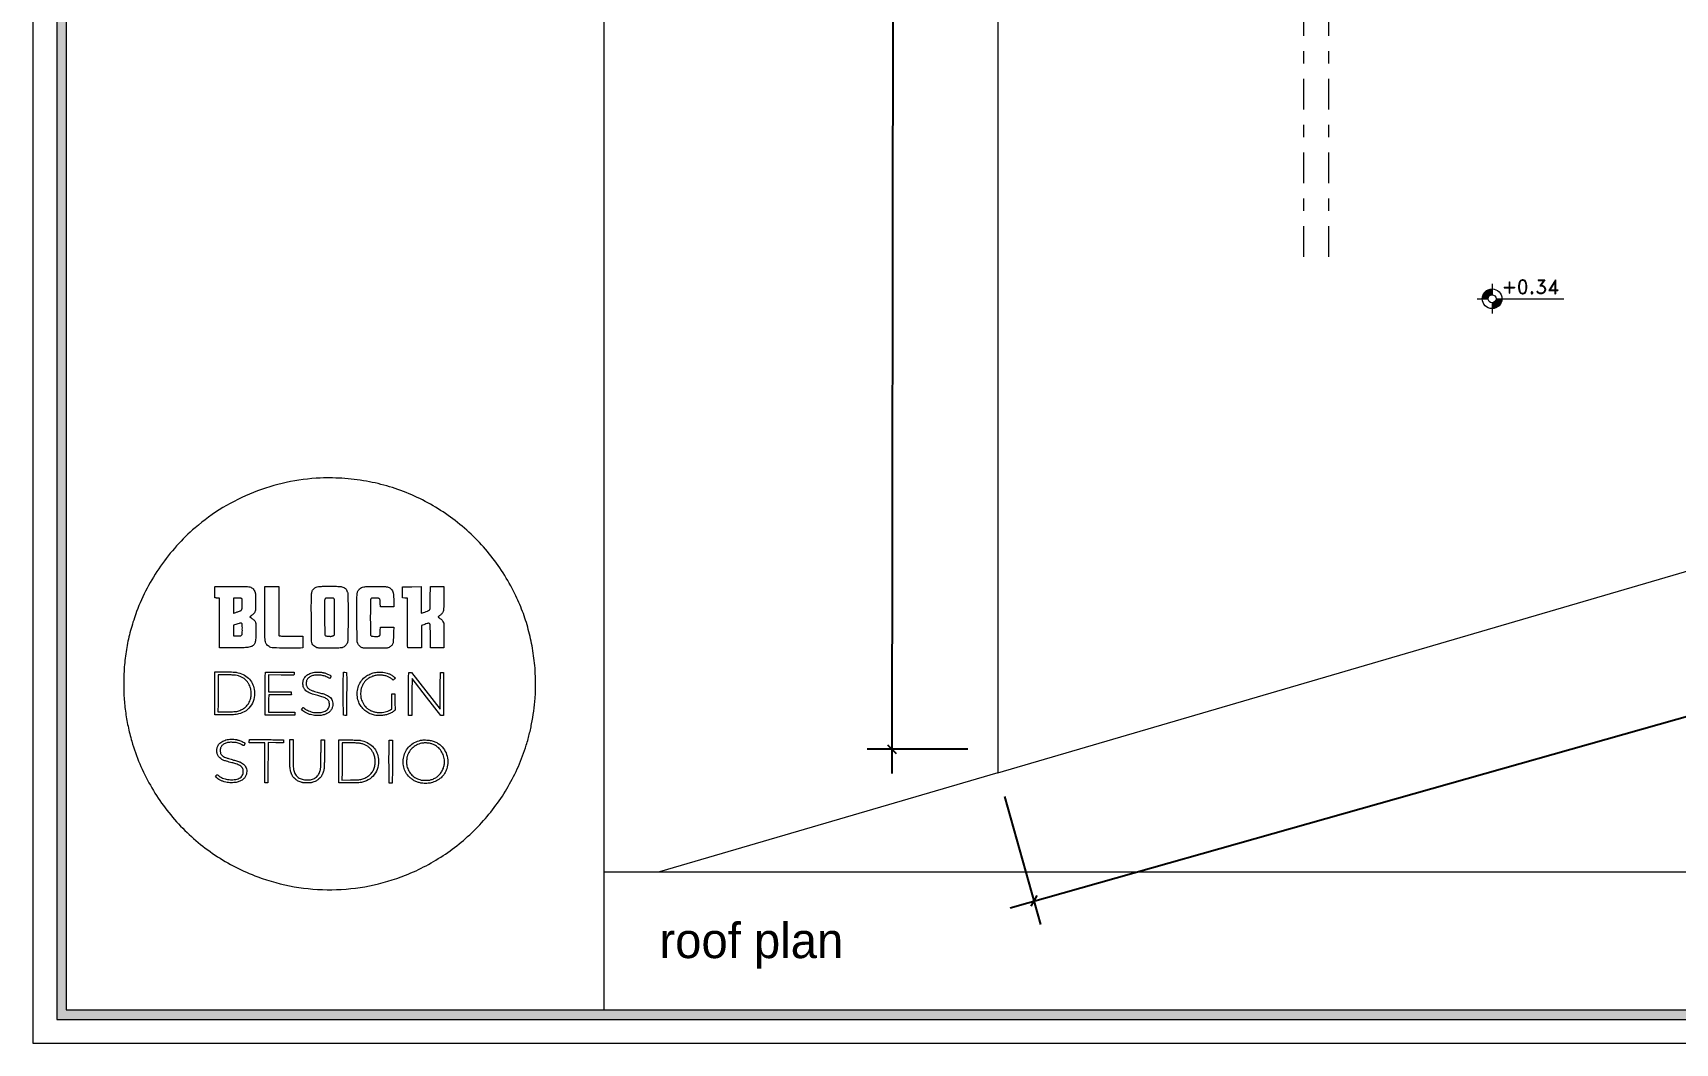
# Model space of a CAD drawing. Header units: metres. Extents: x 294 to 1101, y -498 to -355.
# Drawn here: x 568.77 to 582.14, y -409.02 to -400.79 of the extents above; entities that cross this region are included whole.
import ezdxf

# ---------------------------------------------------------------- set-up
doc = ezdxf.new("R2010")
doc.units = ezdxf.units.M
doc.linetypes.add('DASHDOT2', pattern=[0.5, 0.25, -0.125, 0, -0.125])
for name, color, linetype, lineweight in [('19-JARDINERIA', 80, 'Continuous', 0), ('2', 2, 'Continuous', 13), ('axe', 12, 'DASHDOT2', 9), ('D', 2, 'Continuous', 13), ('land', 96, 'Continuous', 15), ('wall', 7, 'Continuous', 25)]:
    doc.layers.add(name, color=color, linetype=linetype, lineweight=lineweight)
doc.layers.add('dim', color=156, linetype='Continuous')
doc.styles.add('alalala', font='bgothm.ttf', dxfattribs={"height": 0.2})
doc.styles.add('ROMAND', font='romand.shx', dxfattribs={"height": 0.2})
doc.dimstyles.new('DIMA', dxfattribs={"dimtxt": 0.25, "dimasz": 0.07, "dimexe": 0.2, "dimexo": 0.2, "dimgap": 0.01, "dimtad": 1, "dimdec": 0, "dimlfac": 100, "dimrnd": 1, "dimzin": 0, "dimdsep": 46, "dimtxsty": 'Standard', "dimblk1": 'OBLIQUE', "dimblk2": 'OBLIQUE', "dimsah": 1, "dimcen": 0.09, "dimdle": 0.2, "dimclrd": 1, "dimclre": 1, "dimclrt": 2, "dimadec": 0, "dimazin": 0, "dimtfac": 1, "dimtdec": 0, "dimtofl": 0, "dimtmove": 2, "dimatfit": 3, "dimldrblk": 'OBLIQUE', "dimfxl": 1, "dimtolj": 1, "dimtzin": 0, "dimarcsym": 0})

# ---------------------------------------------------------------- blocks, each defined once
blk = doc.blocks.new('_OBLIQUE')
at = {"color": 0, "linetype": 'ByBlock'}
blk.add_line((-0.5, -0.5), (0.5, 0.5), dxfattribs=at)
blk = doc.blocks.new('*D123')
at = {"layer": 'DEFPOINTS', "color": 0, "transparency": 16777216}
for p in [(576.626, -371.466), (575.764, -406.621), (576.582, -406.622)]:
    blk.add_point(p, dxfattribs=at)
at = {"layer": 'wall', "color": 1, "lineweight": -2, "transparency": 16777216}
for p, q in [((575.808, -371.265), (575.764, -406.821)), ((576.426, -371.465), (575.608, -371.464)), ((576.382, -406.622), (575.564, -406.621))]:
    blk.add_line(p, q, dxfattribs=at)
at = {"layer": 'wall', "color": 1, "lineweight": -2, "transparency": 16777216, "xscale": 0.07, "yscale": 0.07, "zscale": 0.07}
for p, rotation in [((575.808, -371.465), 89.92916281590118), ((575.764, -406.621), 269.9291628159012)]:
    blk.add_blockref('_OBLIQUE', p, dxfattribs=dict(at, rotation=rotation))
at = {"layer": 'wall', "color": 2, "transparency": 16777216, "insert": (575.651, -389.043), "char_height": 0.25, "attachment_point": 5, "rotation": 89.9292}
blk.add_mtext('\\A1;3516', dxfattribs=at)
blk = doc.blocks.new('*D124')
at = {"layer": 'DEFPOINTS', "color": 0, "transparency": 16777216}
for p in [(596.62, -401.157), (596.915, -402.2), (576.626, -406.815)]:
    blk.add_point(p, dxfattribs=at)
at = {"layer": 'wall', "color": 1, "lineweight": -2, "transparency": 16777216}
for p, q in [((596.675, -401.349), (596.97, -402.392)), ((576.728, -407.913), (597.108, -402.146)), ((576.68, -407.007), (576.975, -408.051))]:
    blk.add_line(p, q, dxfattribs=at)
at = {"layer": 'wall', "color": 1, "lineweight": -2, "transparency": 16777216, "xscale": 0.07, "yscale": 0.07, "zscale": 0.07}
for p, rotation in [((596.915, -402.2), 15.80130316812796), ((576.921, -407.858), 195.801303168128)]:
    blk.add_blockref('_OBLIQUE', p, dxfattribs=dict(at, rotation=rotation))
at = {"layer": 'wall', "color": 2, "transparency": 16777216, "insert": (586.881, -404.899), "char_height": 0.25, "attachment_point": 5, "rotation": 15.8013}
blk.add_mtext('\\A1;2078', dxfattribs=at)
blk = doc.blocks.new('A$C6C9229B2')
at = {"layer": 'dim'}
h = blk.add_hatch(color=256, dxfattribs=at)
h.paths.add_polyline_path([(0.294, 0.376), (0.294, 0.492, 0.414214), (0.098, 0.296), (0.214, 0.296, -0.414214)])
h.paths.add_polyline_path([(0.49, 0.296), (0.373, 0.296, -0.414214), (0.294, 0.217), (0.294, 0.1, 0.414214)])
at = {"layer": '2'}
for p, q in [((0.294, 0.592), (0.294, 0.376)), ((0, 0.296), (0.214, 0.296)), ((0.294, 0.217), (0.294, 0)), ((0.373, 0.296), (1.727, 0.296))]:
    blk.add_line(p, q, dxfattribs=at)
for radius in [0.196, 0.0796]:
    blk.add_circle((0.294, 0.296), radius, dxfattribs=at)

msp = doc.modelspace()

# ---------------------------------------------------------------- hatches: boundary and pattern name
at = {"layer": '19-JARDINERIA'}
h = msp.add_hatch(color=251, dxfattribs=at)
h.paths.add_polyline_path([(568.962, -363.812), (568.962, -408.823), (600.78, -408.823), (600.78, -363.812)])
h.paths.add_polyline_path([(569.04, -363.89), (569.04, -408.745), (600.702, -408.745), (600.702, -363.89)], flags=16)

# ---------------------------------------------------------------- linework, layer by layer
at = {"layer": '19-JARDINERIA', "color": 251}
for p, q in [((573.418, -363.89), (573.418, -408.745)), ((573.418, -407.621), (600.78, -407.621))]:
    msp.add_line(p, q, dxfattribs=at)
for points in [[(568.768, -363.618), (568.768, -409.017), (600.974, -409.017), (600.974, -363.618)], [(568.962, -363.812), (568.962, -408.823), (600.78, -408.823), (600.78, -363.812)], [(569.04, -363.89), (569.04, -408.745), (600.702, -408.745), (600.702, -363.89)]]:
    msp.add_lwpolyline(points, close=True, dxfattribs=at)
for points in [[(571.109, -404.413, 0.041698), (570.832, -404.449, 0.041727), (570.565, -404.53, 0.041739), (570.315, -404.654, 0.041776), (570.089, -404.818, 0.031335), (569.939, -404.966, 0.03116), (569.808, -405.131, 0.031255), (569.698, -405.311, 0.03198), (569.613, -405.501, 0.020392), (569.568, -405.639, 0.022073), (569.536, -405.776, 0.022032), (569.516, -405.916, 0.020157), (569.508, -406.061, 0.018155), (569.51, -406.188, 0.019099), (569.522, -406.312, 0.019137), (569.543, -406.435, 0.018391), (569.573, -406.557, 0.058754), (569.725, -406.916, 0.058098), (569.955, -407.231, 0.058063), (570.252, -407.484, 0.058546), (570.599, -407.661, 0.046043), (570.896, -407.742, 0.04583), (571.203, -407.767, 0.045841), (571.509, -407.735, 0.046108), (571.804, -407.648, 0.054866), (572.128, -407.476, 0.054622), (572.407, -407.238, 0.054648), (572.628, -406.945, 0.055021), (572.779, -406.612, 0.015337), (572.808, -406.514, 0.015571), (572.83, -406.415, 0.015221), (572.847, -406.313, 0.013286), (572.859, -406.205, 0.016781), (572.861, -406.16, 0.003885), (572.861, -406.083, 0.003903), (572.86, -406.007, 0.016478), (572.858, -405.961, 0.021157), (572.837, -405.8, 0.023704), (572.803, -405.646, 0.024033), (572.756, -405.499, 0.023043), (572.693, -405.355, 0.057962), (572.485, -405.029, 0.057585), (572.208, -404.76, 0.057632), (571.876, -404.56, 0.05824), (571.509, -404.443, 0.014782), (571.41, -404.427, 0.014774), (571.31, -404.416, 0.01482), (571.209, -404.412, 0.015111)], [(570.536, -405.3, -0.059046), (570.55, -405.306, -0.064503), (570.562, -405.316, -0.063038), (570.571, -405.329, -0.052581), (570.578, -405.345, -0.035992), (570.58, -405.354, -0.021113), (570.581, -405.365, -0.010202), (570.581, -405.382, -0.001459), (570.582, -405.418, -0.001527), (570.582, -405.452, -0.009007), (570.582, -405.47, -0.017216), (570.581, -405.481, -0.038332), (570.58, -405.49, -0.044505), (570.575, -405.504, -0.05456), (570.568, -405.515, -0.050594), (570.558, -405.526, -0.03134), (570.545, -405.536, 0.013037), (570.541, -405.539, 0.021259), (570.538, -405.541, 0.016667), (570.536, -405.544, 0.343639), (570.536, -405.545, 0.0964), (570.536, -405.545, 0.002963), (570.541, -405.548, 0.005724), (570.546, -405.552, 0.003918), (570.551, -405.556, -0.027645), (570.563, -405.564, -0.044972), (570.572, -405.573, -0.051047), (570.578, -405.582, -0.052588), (570.582, -405.592, -0.048208), (570.583, -405.6, -0.017179), (570.584, -405.612, -0.008514), (570.584, -405.631, -0.001236), (570.584, -405.67, -0.002714), (570.583, -405.717, -0.019197), (570.581, -405.739, -0.040799), (570.578, -405.753, -0.071712), (570.574, -405.764, -0.049264), (570.569, -405.771, -0.036447), (570.562, -405.777, -0.035932), (570.554, -405.783, -0.043254), (570.546, -405.786, -0.044611), (570.528, -405.791, -0.030039), (570.507, -405.794, -0.013319), (570.473, -405.795, -0.001576), (570.398, -405.795), (570.289, -405.795), (570.289, -405.593), (570.289, -405.391), (570.277, -405.391, -0.007826), (570.272, -405.391, -0.005984), (570.266, -405.391, -0.006054), (570.261, -405.39, -0.014191), (570.257, -405.39), (570.249, -405.389), (570.249, -405.343), (570.249, -405.298), (570.253, -405.297, -0.048374), (570.256, -405.297, -0.00016), (570.295, -405.296, -0.000889), (570.34, -405.296, -0.000557), (570.392, -405.296, -0.000514), (570.472, -405.297, -0.004698), (570.507, -405.297, -0.008642), (570.527, -405.298, -0.06747)], [(570.402, -405.452, 0.002221), (570.402, -405.475, 0.003704), (570.403, -405.495, 0.000552), (570.403, -405.512, 0.406646), (570.404, -405.513, 0.08267), (570.408, -405.512, 0.001498), (570.432, -405.504, 0.00197), (570.456, -405.495, 0.059127), (570.462, -405.493, 0.039972), (570.464, -405.491, 0.020829), (570.466, -405.489, 0.020578), (570.468, -405.486, 0.029459), (570.47, -405.484, 0.078838), (570.471, -405.479, 0.039123), (570.472, -405.473, 0.017029), (570.473, -405.462, 0.00204), (570.473, -405.439), (570.473, -405.4), (570.469, -405.395, 0.084595), (570.465, -405.393, 0.081607), (570.461, -405.392, 0.028435), (570.453, -405.391, 0.002101), (570.433, -405.391), (570.402, -405.391)], [(570.771, -405.495, 0.000328), (570.771, -405.612, 0.003103), (570.772, -405.662, 0.002168), (570.772, -405.693, 0.193099), (570.774, -405.697, 0.18334), (570.778, -405.699, 0.007882), (570.792, -405.7, 0.006391), (570.817, -405.7, 0.00075), (570.871, -405.7), (570.966, -405.7), (570.966, -405.748), (570.966, -405.797), (570.947, -405.798, -0.018339), (570.913, -405.799, -0.001582), (570.824, -405.798, -0.000673), (570.73, -405.797, -0.055283), (570.716, -405.795, -0.050464), (570.699, -405.79, -0.052118), (570.685, -405.781, -0.055006), (570.673, -405.77, -0.072459), (570.665, -405.757, -0.069353), (570.66, -405.739, -0.026197), (570.658, -405.713, -0.008188), (570.657, -405.663, -0.000462), (570.657, -405.511), (570.657, -405.296), (570.714, -405.296), (570.771, -405.296)], [(571.285, -405.298, -0.056866), (571.3, -405.304, -0.071784), (571.313, -405.312, -0.071837), (571.323, -405.324, -0.057056), (571.329, -405.339, -0.034608), (571.332, -405.348, -0.024553), (571.333, -405.358, -0.012031), (571.334, -405.373, -0.00174), (571.334, -405.404, -0.003989), (571.335, -405.433, -0.000891), (571.335, -405.483, -0.000925), (571.335, -405.541, -0.000894), (571.335, -405.599, -0.000367), (571.334, -405.693, -0.005963), (571.333, -405.725, -0.017732), (571.332, -405.742, -0.057558), (571.33, -405.753, -0.051877), (571.323, -405.766, -0.055884), (571.315, -405.778, -0.05551), (571.304, -405.787, -0.050012), (571.29, -405.794, -0.058453), (571.282, -405.796, -0.026551), (571.27, -405.797, -0.009255), (571.25, -405.798, -0.000667), (571.193, -405.798, -0.001563), (571.154, -405.799, -0.003388), (571.124, -405.798, -0.003108), (571.102, -405.798, -0.032054), (571.092, -405.797, -0.073099), (571.072, -405.791, -0.086592), (571.056, -405.779, -0.085558), (571.044, -405.763, -0.069419), (571.038, -405.742, -0.039837), (571.036, -405.722, -0.000286), (571.036, -405.553, -0.000459), (571.036, -405.388, -0.023763), (571.038, -405.356, -0.030316), (571.04, -405.342, -0.052134), (571.044, -405.331, -0.057182), (571.05, -405.321, -0.046033), (571.058, -405.313, -0.086422), (571.074, -405.302, -0.066053), (571.094, -405.297, -0.029049), (571.128, -405.295, -0.003624), (571.201, -405.295, -0.001426), (571.24, -405.295, -0.007292), (571.261, -405.296, -0.012917), (571.275, -405.297, -0.034131)], [(571.149, -405.394, 0.070318), (571.148, -405.396, 0.029422), (571.147, -405.399, 0.028391), (571.145, -405.402, 0.032811), (571.145, -405.405, 0.034229), (571.144, -405.411, 0.000366), (571.144, -405.452, 0.001159), (571.144, -405.498, 0.000753), (571.144, -405.552), (571.145, -405.691), (571.149, -405.695, 0.079498), (571.152, -405.697, 0.049002), (571.155, -405.699, 0.029759), (571.161, -405.7, 0.007661), (571.171, -405.701, 0.008601), (571.178, -405.702, 0.009308), (571.185, -405.702, 0.008886), (571.192, -405.703, 0.043789), (571.195, -405.702, 0.019897), (571.205, -405.7, 0.027605), (571.213, -405.698, 0.029884), (571.219, -405.695, 0.123269), (571.222, -405.692, 0.145365), (571.224, -405.688, 0.003815), (571.225, -405.665, 0.004071), (571.225, -405.628, 0.000513), (571.225, -405.547, 0.000799), (571.225, -405.482, 0.002518), (571.225, -405.438, 0.001196), (571.224, -405.406, 0.079511), (571.223, -405.4, 0.037007), (571.222, -405.398, 0.033047), (571.221, -405.396, 0.034579), (571.219, -405.394, 0.081582), (571.218, -405.393, 0.106279), (571.216, -405.392, 0.004361), (571.207, -405.392, 0.007425), (571.196, -405.391, 0.005182), (571.184, -405.391, 0.002529), (571.165, -405.391, 0.02212), (571.157, -405.392, 0.053537), (571.152, -405.393, 0.118772)], [(571.661, -405.301, -0.067475), (571.676, -405.307, -0.067518), (571.687, -405.318, -0.063309), (571.696, -405.331, -0.048857), (571.703, -405.348, -0.03915), (571.704, -405.356, -0.013628), (571.705, -405.367, -0.008772), (571.706, -405.383, -0.002304), (571.707, -405.41), (571.708, -405.461), (571.687, -405.462, -0.006648), (571.677, -405.463, -0.00242), (571.663, -405.463, -0.002399), (571.647, -405.463, -0.002863), (571.633, -405.463), (571.598, -405.463), (571.597, -405.433, 0.006279), (571.596, -405.412, 0.047723), (571.595, -405.402, 0.118885), (571.592, -405.396, 0.147402), (571.587, -405.393, 0.064274), (571.578, -405.392, 0.006437), (571.554, -405.392, 0.004299), (571.53, -405.392, 0.122112), (571.524, -405.394, 0.082282), (571.522, -405.395, 0.037303), (571.521, -405.398, 0.035631), (571.519, -405.4, 0.040749), (571.518, -405.403, 0.063653), (571.517, -405.409, 0.000995), (571.517, -405.443, 0.002246), (571.517, -405.488, 0.000897), (571.516, -405.549, 0.000562), (571.517, -405.626, 0.003889), (571.517, -405.663, 0.003795), (571.517, -405.687, 0.111544), (571.519, -405.693, 0.118299), (571.523, -405.698, 0.095612), (571.53, -405.701, 0.050103), (571.54, -405.702, 0.010251), (571.559, -405.703, 0.00347), (571.575, -405.703, 0.026474), (571.582, -405.702, 0.057755), (571.586, -405.701, 0.072742), (571.59, -405.699, 0.103263), (571.594, -405.694, 0.086675), (571.596, -405.689, 0.036817), (571.597, -405.678, 0.004478), (571.597, -405.656), (571.598, -405.628), (571.652, -405.628), (571.707, -405.628), (571.706, -405.665, -0.003433), (571.705, -405.701, -0.006518), (571.703, -405.729, -0.005661), (571.702, -405.751, -0.061372), (571.7, -405.76, -0.060172), (571.694, -405.771, -0.056861), (571.686, -405.781, -0.054174), (571.676, -405.789, -0.045883), (571.663, -405.796, -0.058714), (571.654, -405.798, -0.024739), (571.642, -405.799, -0.008506), (571.62, -405.799, -0.00059), (571.557, -405.799, -0.000571), (571.494, -405.799, -0.008771), (571.472, -405.799, -0.026418), (571.46, -405.798, -0.057706), (571.451, -405.796, -0.053755), (571.44, -405.79, -0.04569), (571.43, -405.782, -0.043916), (571.421, -405.772, -0.04141), (571.414, -405.76), (571.408, -405.747), (571.407, -405.559, -0.000676), (571.407, -405.477, -0.00162), (571.407, -405.416, -0.000863), (571.408, -405.369, -0.035696), (571.409, -405.359, -0.02665), (571.412, -405.345, -0.045075), (571.415, -405.334, -0.048463), (571.421, -405.325, -0.037141), (571.429, -405.316, -0.082526), (571.445, -405.304, -0.081378), (571.463, -405.299, -0.032187), (571.495, -405.297, -0.003066), (571.571, -405.296, -0.000882), (571.62, -405.297, -0.009372), (571.64, -405.297, -0.023617), (571.652, -405.299, -0.042447)], [(572.114, -405.386, -0.001902), (572.114, -405.447, -0.015552), (572.113, -405.476, -0.035144), (572.111, -405.493, -0.065957), (572.106, -405.506, -0.045523), (572.101, -405.514, -0.025906), (572.094, -405.522, -0.025523), (572.086, -405.53, -0.03524), (572.078, -405.536, 0.019089), (572.074, -405.539, 0.038569), (572.071, -405.541, 0.050353), (572.07, -405.543, 0.191994), (572.069, -405.544, 0.151611), (572.07, -405.546, 0.014249), (572.073, -405.549, 0.017241), (572.078, -405.552, 0.012721), (572.082, -405.556, -0.01051), (572.093, -405.563, -0.042377), (572.099, -405.569, -0.052572), (572.104, -405.575, -0.022466), (572.108, -405.583), (572.114, -405.595), (572.114, -405.696), (572.114, -405.796), (572.06, -405.796), (572.006, -405.796), (572.006, -405.701, 0.000698), (572.005, -405.643, 0.006998), (572.004, -405.62, 0.01284), (572.003, -405.606, 0.122831), (572.001, -405.601, 0.168586), (571.997, -405.597, 0.107061), (571.99, -405.596, 0.050627), (571.978, -405.598, 0.010002), (571.959, -405.605), (571.933, -405.614), (571.933, -405.705), (571.933, -405.795), (571.877, -405.795), (571.821, -405.795), (571.82, -405.778, -0.014705), (571.819, -405.766, -0.000406), (571.819, -405.712, -0.000836), (571.818, -405.648, -0.000573), (571.818, -405.576), (571.818, -405.391), (571.798, -405.391), (571.779, -405.39), (571.779, -405.344), (571.779, -405.298), (571.855, -405.298), (571.931, -405.297), (571.931, -405.406), (571.931, -405.514), (571.96, -405.505, 0.004385), (571.981, -405.497, 0.030307), (571.991, -405.493, 0.063352), (571.997, -405.489, 0.076956), (572.001, -405.484, 0.109274), (572.003, -405.478, 0.017341), (572.004, -405.466, 0.00782), (572.005, -405.443, 0.000685), (572.005, -405.387), (572.006, -405.296), (572.06, -405.296), (572.114, -405.297)], [(570.429, -405.603), (570.402, -405.612), (570.402, -405.655), (570.402, -405.698), (570.434, -405.698, 0.008433), (570.461, -405.697, 0.161241), (570.468, -405.694, 0.195562), (570.472, -405.687, 0.013428), (570.474, -405.665, 0.015461), (570.474, -405.644, 0.013967), (570.474, -405.622, 0.008942), (570.472, -405.603, 0.149434), (570.47, -405.597, 0.191285), (570.465, -405.595, 0.069558), (570.459, -405.595, 0.034893), (570.448, -405.597, 0.007014)], [(570.428, -405.996, -0.067071), (570.48, -406.013, -0.077828), (570.524, -406.043, -0.080234), (570.554, -406.085, -0.077425), (570.571, -406.134, -0.08701), (570.571, -406.201, -0.096903), (570.548, -406.261, -0.097985), (570.504, -406.308, -0.091063), (570.444, -406.335, -0.028566), (570.425, -406.339, -0.021148), (570.403, -406.341, -0.012961), (570.373, -406.342, -0.003088), (570.323, -406.342), (570.25, -406.342), (570.249, -406.204, -0.000886), (570.249, -406.149, -0.001025), (570.249, -406.096, -0.000914), (570.249, -406.051, -0.006059), (570.25, -406.029), (570.251, -405.991), (570.332, -405.992, -0.001409), (570.374, -405.992, -0.005296), (570.4, -405.993, -0.007815), (570.417, -405.994, -0.030155)], [(570.277, -406.099, -0.001149), (570.277, -406.136, -0.000783), (570.277, -406.178, -0.000789), (570.276, -406.219, -0.001591), (570.276, -406.251), (570.275, -406.318), (570.346, -406.317, 0.001523), (570.383, -406.317, 0.006455), (570.405, -406.316, 0.010037), (570.42, -406.315, 0.03849), (570.429, -406.314, 0.043707), (570.463, -406.302, 0.056856), (570.491, -406.286, 0.060078), (570.514, -406.264, 0.057999), (570.531, -406.238, 0.024507), (570.538, -406.221, 0.036685), (570.543, -406.206, 0.034068), (570.545, -406.19, 0.01773), (570.546, -406.17, 0.017465), (570.545, -406.148, 0.035583), (570.543, -406.131, 0.038286), (570.539, -406.116, 0.023802), (570.531, -406.098, 0.038483), (570.519, -406.078, 0.045973), (570.505, -406.061, 0.045689), (570.488, -406.046, 0.037251), (570.467, -406.034, 0.039262), (570.443, -406.025, 0.039794), (570.418, -406.02, 0.026274), (570.384, -406.017, 0.006926), (570.33, -406.016), (570.277, -406.016)], [(570.829, -405.994), (570.897, -405.995), (570.897, -406.002, -0.013798), (570.897, -406.005, -0.009073), (570.896, -406.008, -0.009131), (570.896, -406.011, -0.01735), (570.896, -406.014), (570.894, -406.02), (570.791, -406.018), (570.688, -406.017), (570.688, -406.085), (570.688, -406.154), (570.781, -406.154), (570.873, -406.155), (570.873, -406.167), (570.874, -406.178), (570.781, -406.178), (570.689, -406.178), (570.688, -406.217, 0.002056), (570.687, -406.234, 0.001371), (570.687, -406.253, 0.00138), (570.687, -406.272, 0.002706), (570.687, -406.287), (570.687, -406.32), (570.794, -406.32), (570.902, -406.32), (570.902, -406.332), (570.902, -406.344), (570.782, -406.344), (570.661, -406.344), (570.66, -406.206, -0.000881), (570.66, -406.15, -0.001021), (570.66, -406.098, -0.000909), (570.661, -406.053, -0.00607), (570.661, -406.031), (570.662, -405.993), (570.712, -405.993, -0.001705), (570.736, -405.993, -0.000776), (570.767, -405.993, -0.000769), (570.8, -405.994, -0.001057)], [(571.117, -405.995, -0.012324), (571.123, -405.996, -0.006493), (571.131, -405.998, -0.006456), (571.139, -405.999, -0.009892), (571.145, -406.001, -0.025226), (571.158, -406.006, -0.012166), (571.175, -406.013, -0.008172), (571.19, -406.02, -0.104626), (571.195, -406.024, -0.158469), (571.196, -406.025, -0.066919), (571.195, -406.028, -0.040853), (571.194, -406.031, -0.012467), (571.192, -406.036, -0.011997), (571.191, -406.04, -0.019796), (571.189, -406.043, -0.01467), (571.187, -406.046, -0.362052), (571.187, -406.046, -0.010082), (571.186, -406.045, -0.000157), (571.18, -406.043, -0.000419), (571.174, -406.039, -0.000277), (571.167, -406.036, 0.021198), (571.149, -406.028, 0.033964), (571.133, -406.023, 0.032992), (571.117, -406.02, 0.018656), (571.096, -406.018, 0.040633), (571.062, -406.02, 0.070188), (571.034, -406.027, 0.085456), (571.013, -406.041, 0.09772), (570.999, -406.06, 0.022935), (570.997, -406.066, 0.040789), (570.996, -406.071, 0.033558), (570.995, -406.077, 0.010848), (570.995, -406.086, 0.02987), (570.995, -406.099, 0.062161), (570.998, -406.108, 0.067177), (571.002, -406.116, 0.04056), (571.01, -406.125, 0.058402), (571.022, -406.135, 0.039794), (571.039, -406.143, 0.024182), (571.063, -406.151, 0.005946), (571.103, -406.162, -0.010468), (571.137, -406.172, -0.030325), (571.16, -406.181, -0.042307), (571.176, -406.19, -0.047764), (571.191, -406.202, -0.074768), (571.202, -406.217, -0.063784), (571.209, -406.236, -0.061525), (571.211, -406.256, -0.060349), (571.208, -406.276, -0.072466), (571.199, -406.299, -0.075425), (571.183, -406.318, -0.068731), (571.161, -406.332, -0.047185), (571.133, -406.343, -0.038729), (571.116, -406.346, -0.018903), (571.094, -406.348, -0.018837), (571.072, -406.347, -0.030589), (571.052, -406.345, -0.029224), (571.028, -406.34, -0.030124), (571.004, -406.331, -0.031969), (570.983, -406.321, -0.049327), (570.967, -406.309), (570.957, -406.3), (570.961, -406.293, 0.000212), (570.963, -406.29, 0.000231), (570.965, -406.287, 0.000216), (570.966, -406.284, 0.001141), (570.967, -406.283, -0.296279), (570.968, -406.282, -0.091505), (570.971, -406.283, -0.040165), (570.974, -406.285, -0.008394), (570.98, -406.29, 0.039562), (570.995, -406.3, 0.028838), (571.014, -406.309, 0.028038), (571.034, -406.317, 0.030737), (571.054, -406.322, 0.032984), (571.068, -406.323, 0.01349), (571.088, -406.323, 0.013445), (571.108, -406.323, 0.034453), (571.123, -406.321, 0.045244), (571.141, -406.315, 0.056803), (571.157, -406.306, 0.061567), (571.17, -406.295, 0.070593), (571.179, -406.281, 0.022451), (571.181, -406.275, 0.038415), (571.183, -406.27, 0.033901), (571.183, -406.265, 0.013598), (571.183, -406.257, 0.037622), (571.182, -406.245, 0.055484), (571.18, -406.234, 0.059628), (571.175, -406.226, 0.053231), (571.168, -406.218, 0.043098), (571.155, -406.208, 0.043868), (571.141, -406.201, 0.028273), (571.122, -406.194, 0.007066), (571.089, -406.185, -0.00898), (571.046, -406.173, -0.031871), (571.019, -406.163, -0.04873), (571, -406.152, -0.0573), (570.985, -406.138, -0.04017), (570.977, -406.128, -0.053176), (570.972, -406.118, -0.048647), (570.969, -406.106, -0.027056), (570.968, -406.092, -0.025976), (570.968, -406.078, -0.040785), (570.969, -406.067, -0.041173), (570.973, -406.056, -0.027118), (570.978, -406.044, -0.111272), (570.999, -406.02, -0.074821), (571.032, -406.002, -0.065866), (571.072, -405.994, -0.054101)], [(571.324, -406.056, -0.002465), (571.324, -406.087, -0.000803), (571.324, -406.132, -0.0008), (571.323, -406.183, -0.000901), (571.323, -406.231), (571.322, -406.346), (571.309, -406.346), (571.297, -406.345), (571.296, -406.208, -0.000882), (571.296, -406.152, -0.001023), (571.296, -406.099, -0.00091), (571.296, -406.055, -0.006066), (571.297, -406.032), (571.298, -405.995), (571.31, -405.995), (571.323, -405.996)], [(571.619, -405.995, -0.030605), (571.643, -406, -0.032879), (571.666, -406.007, -0.034031), (571.687, -406.017, -0.038646), (571.706, -406.03, -0.005718), (571.711, -406.034, -0.00885), (571.715, -406.038, -0.003903), (571.719, -406.041, -0.208923), (571.719, -406.042, -0.174443), (571.719, -406.043, -0.006664), (571.717, -406.046, -0.011255), (571.714, -406.049, -0.00762), (571.711, -406.052), (571.702, -406.06), (571.699, -406.056, 0.047186), (571.693, -406.051, 0.014683), (571.683, -406.044, 0.015177), (571.672, -406.037, 0.026172), (571.663, -406.032, 0.05074), (571.637, -406.023, 0.038572), (571.607, -406.019, 0.037661), (571.577, -406.019, 0.0417), (571.548, -406.024, 0.035442), (571.535, -406.028, 0.017971), (571.52, -406.035, 0.017899), (571.505, -406.043, 0.028868), (571.493, -406.051, 0.049173), (571.474, -406.068, 0.044992), (571.459, -406.09, 0.043992), (571.447, -406.114, 0.042562), (571.44, -406.139, 0.038157), (571.438, -406.155, 0.017544), (571.437, -406.176, 0.017469), (571.439, -406.196, 0.041874), (571.441, -406.211, 0.044724), (571.449, -406.231, 0.030404), (571.46, -406.253, 0.030639), (571.474, -406.272, 0.050626), (571.489, -406.287, 0.038552), (571.511, -406.302, 0.04432), (571.533, -406.313, 0.04335), (571.558, -406.32, 0.034282), (571.586, -406.323, 0.030736), (571.613, -406.322, 0.03875), (571.638, -406.318, 0.041329), (571.66, -406.311, 0.045033), (571.68, -406.3), (571.691, -406.293), (571.691, -406.232), (571.691, -406.171), (571.704, -406.172), (571.717, -406.172), (571.717, -406.238), (571.718, -406.304), (571.71, -406.31, -0.042464), (571.687, -406.326, -0.045284), (571.661, -406.337, -0.042718), (571.633, -406.344, -0.031191), (571.6, -406.347, -0.016351), (571.579, -406.347, -0.027617), (571.56, -406.346, -0.029261), (571.543, -406.342, -0.021454), (571.525, -406.337, -0.060219), (571.487, -406.318, -0.059339), (571.456, -406.291, -0.059872), (571.431, -406.258, -0.063479), (571.416, -406.22, -0.067419), (571.41, -406.168, -0.069592), (571.417, -406.118, -0.071269), (571.438, -406.072, -0.076631), (571.471, -406.036, -0.054514), (571.503, -406.015, -0.050972), (571.54, -406, -0.050144), (571.579, -405.994, -0.049255)], [(571.968, -406.147), (572.084, -406.297), (572.085, -406.253, 0.003119), (572.086, -406.23, 0.000795), (572.086, -406.191, 0.00081), (572.086, -406.147, 0.000821), (572.086, -406.104), (572.087, -405.998), (572.1, -405.998), (572.113, -405.998), (572.113, -406.173), (572.112, -406.347), (572.101, -406.347), (572.09, -406.347), (571.973, -406.197), (571.856, -406.047), (571.855, -406.152, 0.000182), (571.855, -406.196, 0.000177), (571.854, -406.24, 0.000174), (571.854, -406.278, 0.000652), (571.854, -406.303), (571.854, -406.348), (571.841, -406.348), (571.828, -406.347), (571.828, -406.209, -0.000883), (571.827, -406.154, -0.001023), (571.827, -406.101, -0.000911), (571.828, -406.056, -0.006066), (571.828, -406.034), (571.829, -405.996), (571.84, -405.997), (571.851, -405.997)], [(570.416, -406.542, -0.012324), (570.422, -406.543, -0.006493), (570.43, -406.545, -0.006456), (570.438, -406.547, -0.009892), (570.445, -406.549, -0.025226), (570.458, -406.553, -0.012166), (570.474, -406.56, -0.008172), (570.489, -406.567, -0.104626), (570.494, -406.571, -0.158469), (570.495, -406.573, -0.066919), (570.495, -406.575, -0.040853), (570.494, -406.579, -0.012467), (570.491, -406.584, -0.011997), (570.49, -406.587, -0.019796), (570.488, -406.591, -0.01467), (570.486, -406.593, -0.362052), (570.486, -406.593, -0.010082), (570.485, -406.593, -0.000157), (570.479, -406.59, -0.000419), (570.473, -406.587, -0.000277), (570.466, -406.583, 0.021198), (570.448, -406.575, 0.033964), (570.432, -406.57, 0.032992), (570.416, -406.567, 0.018656), (570.395, -406.566, 0.040633), (570.361, -406.567, 0.070188), (570.333, -406.575, 0.085456), (570.312, -406.588, 0.09772), (570.299, -406.607, 0.022935), (570.296, -406.613, 0.040789), (570.295, -406.618, 0.033558), (570.294, -406.624, 0.010848), (570.294, -406.633, 0.02987), (570.295, -406.646, 0.062161), (570.297, -406.656, 0.067177), (570.301, -406.664, 0.04056), (570.309, -406.672, 0.058402), (570.321, -406.682, 0.039794), (570.338, -406.69, 0.024182), (570.362, -406.698, 0.005946), (570.402, -406.71, -0.010468), (570.436, -406.72, -0.030325), (570.459, -406.728, -0.042307), (570.476, -406.738, -0.047764), (570.49, -406.75, -0.074768), (570.501, -406.765, -0.063784), (570.508, -406.783, -0.061525), (570.51, -406.803, -0.060349), (570.507, -406.824, -0.072466), (570.498, -406.847, -0.075425), (570.482, -406.865, -0.068731), (570.46, -406.88, -0.047185), (570.432, -406.89, -0.038729), (570.415, -406.893, -0.018903), (570.393, -406.895, -0.018837), (570.371, -406.895, -0.030589), (570.351, -406.893, -0.029224), (570.327, -406.887, -0.030124), (570.303, -406.879, -0.031969), (570.282, -406.868, -0.049327), (570.266, -406.856), (570.256, -406.847), (570.26, -406.84, 0.000212), (570.262, -406.837, 0.000231), (570.264, -406.834, 0.000216), (570.265, -406.832, 0.001141), (570.266, -406.83, -0.296279), (570.268, -406.83, -0.091505), (570.27, -406.83, -0.040165), (570.273, -406.832, -0.008394), (570.279, -406.837, 0.039562), (570.294, -406.847, 0.028838), (570.313, -406.857, 0.028038), (570.333, -406.864, 0.030737), (570.353, -406.869, 0.032984), (570.368, -406.87, 0.01349), (570.388, -406.871, 0.013445), (570.407, -406.87, 0.034453), (570.422, -406.868, 0.045244), (570.441, -406.862, 0.056803), (570.457, -406.854, 0.061567), (570.469, -406.842, 0.070593), (570.478, -406.829, 0.022451), (570.48, -406.823, 0.038415), (570.482, -406.818, 0.033901), (570.482, -406.812, 0.013598), (570.482, -406.804, 0.037622), (570.481, -406.792, 0.055484), (570.479, -406.782, 0.059628), (570.474, -406.773, 0.053231), (570.467, -406.765, 0.043098), (570.454, -406.755, 0.043868), (570.441, -406.748, 0.028273), (570.421, -406.741, 0.007066), (570.388, -406.732, -0.00898), (570.345, -406.72, -0.031871), (570.318, -406.71, -0.04873), (570.299, -406.699, -0.0573), (570.284, -406.686, -0.04017), (570.277, -406.676, -0.053176), (570.271, -406.665, -0.048647), (570.268, -406.654, -0.027056), (570.267, -406.639, -0.025976), (570.267, -406.626, -0.040785), (570.268, -406.614, -0.041173), (570.272, -406.603, -0.027118), (570.277, -406.591, -0.111272), (570.298, -406.567, -0.074821), (570.331, -406.55, -0.065866), (570.371, -406.541, -0.054101)], [(570.754, -406.545), (570.81, -406.546), (570.81, -406.558), (570.809, -406.57), (570.747, -406.569), (570.685, -406.568), (570.684, -406.643, 0.001414), (570.684, -406.678, 0.000722), (570.683, -406.722, 0.000717), (570.683, -406.767, 0.001077), (570.683, -406.806), (570.683, -406.895), (570.67, -406.895), (570.657, -406.895), (570.657, -406.732), (570.657, -406.569), (570.594, -406.569), (570.531, -406.569), (570.531, -406.557, -0.009794), (570.531, -406.553, -0.013945), (570.532, -406.549, -0.009871), (570.532, -406.546, -0.164193), (570.532, -406.545, -0.198766), (570.535, -406.544, -0.000132), (570.617, -406.544, -0.001805), (570.693, -406.544, -0.003426)], [(570.888, -406.655, 0.001473), (570.888, -406.73, 0.01178), (570.889, -406.765, 0.025978), (570.891, -406.786, 0.042581), (570.896, -406.804, 0.081647), (570.912, -406.835, 0.096001), (570.937, -406.857, 0.087821), (570.969, -406.869, 0.057286), (571.01, -406.872, 0.063353), (571.046, -406.866, 0.09075), (571.074, -406.851, 0.092774), (571.095, -406.827, 0.069109), (571.109, -406.795, 0.034754), (571.111, -406.784, 0.018118), (571.112, -406.771, 0.008223), (571.113, -406.749, 0.001025), (571.114, -406.702, 0.000533), (571.114, -406.669, 0.000491), (571.115, -406.635, 0.00049), (571.115, -406.604, 0.001628), (571.115, -406.584), (571.116, -406.546), (571.129, -406.546), (571.142, -406.546), (571.142, -406.649, -0.001565), (571.142, -406.69, -0.002212), (571.142, -406.727, -0.001706), (571.141, -406.758, -0.020085), (571.14, -406.77, -0.017039), (571.138, -406.787, -0.022715), (571.135, -406.802, -0.023958), (571.13, -406.816, -0.02312), (571.124, -406.83, -0.017877), (571.12, -406.838, -0.029885), (571.115, -406.845, -0.026452), (571.11, -406.852, -0.010857), (571.102, -406.86, -0.022334), (571.089, -406.871, -0.039049), (571.078, -406.879, -0.038508), (571.066, -406.885, -0.021053), (571.049, -406.891, -0.016156), (571.039, -406.894, -0.033275), (571.031, -406.895, -0.021473), (571.021, -406.896, -0.003479), (571.001, -406.896, -0.003479), (570.981, -406.896, -0.021473), (570.971, -406.895, -0.033275), (570.963, -406.894, -0.016156), (570.952, -406.891, -0.021053), (570.936, -406.885, -0.038508), (570.924, -406.879, -0.039049), (570.912, -406.871, -0.022334), (570.9, -406.86, -0.010786), (570.892, -406.852, -0.026642), (570.886, -406.845, -0.030233), (570.882, -406.838, -0.01805), (570.878, -406.83, -0.025564), (570.871, -406.815, -0.02554), (570.867, -406.8, -0.024644), (570.864, -406.783, -0.020555), (570.862, -406.766, -0.012751), (570.861, -406.753, -0.001173), (570.861, -406.722, -0.001513), (570.861, -406.685, -0.001186), (570.861, -406.645), (570.861, -406.544), (570.875, -406.544), (570.888, -406.544)], [(571.438, -406.55, -0.067071), (571.49, -406.568, -0.077828), (571.533, -406.598, -0.080234), (571.564, -406.639, -0.077425), (571.581, -406.688, -0.08701), (571.581, -406.755, -0.096903), (571.558, -406.815, -0.097985), (571.514, -406.862, -0.091063), (571.454, -406.89, -0.028566), (571.435, -406.894, -0.021148), (571.413, -406.896, -0.012961), (571.383, -406.897, -0.003088), (571.333, -406.897), (571.26, -406.896), (571.259, -406.758, -0.000886), (571.259, -406.703, -0.001025), (571.259, -406.65, -0.000914), (571.259, -406.605, -0.006059), (571.26, -406.583), (571.261, -406.545), (571.342, -406.546, -0.001409), (571.384, -406.547, -0.005296), (571.41, -406.548, -0.007815), (571.427, -406.549, -0.030155)], [(571.287, -406.654, -0.001149), (571.287, -406.691, -0.000783), (571.287, -406.733, -0.000789), (571.286, -406.773, -0.001591), (571.286, -406.805), (571.285, -406.873), (571.356, -406.872, 0.001523), (571.393, -406.871, 0.006455), (571.415, -406.871, 0.010037), (571.43, -406.87, 0.03849), (571.439, -406.868, 0.043707), (571.473, -406.857, 0.056856), (571.501, -406.84, 0.060078), (571.524, -406.819, 0.057999), (571.541, -406.792, 0.024507), (571.548, -406.776, 0.036685), (571.553, -406.761, 0.034068), (571.555, -406.745, 0.01773), (571.556, -406.724, 0.017465), (571.555, -406.702, 0.035583), (571.553, -406.686, 0.038286), (571.549, -406.67, 0.023802), (571.541, -406.653, 0.038483), (571.529, -406.632, 0.045973), (571.515, -406.615, 0.045689), (571.498, -406.601, 0.037251), (571.477, -406.589, 0.039262), (571.453, -406.579, 0.039794), (571.427, -406.574, 0.026274), (571.394, -406.571, 0.006926), (571.34, -406.57), (571.287, -406.57)], [(571.696, -406.608, -0.002465), (571.696, -406.639, -0.000803), (571.696, -406.685, -0.0008), (571.696, -406.735, -0.000901), (571.696, -406.784), (571.694, -406.899), (571.682, -406.898), (571.669, -406.898), (571.669, -406.76, -0.000882), (571.668, -406.705, -0.001023), (571.669, -406.652, -0.00091), (571.669, -406.607, -0.006066), (571.669, -406.585), (571.67, -406.547), (571.683, -406.548), (571.696, -406.548)], [(572.013, -406.552, -0.017187), (572.029, -406.556, -0.021268), (572.043, -406.562, -0.022146), (572.057, -406.568, -0.02193), (572.07, -406.576, -0.085196), (572.112, -406.615, -0.082508), (572.138, -406.666, -0.081003), (572.148, -406.723, -0.077933), (572.139, -406.781, -0.065801), (572.12, -406.821, -0.06402), (572.092, -406.854, -0.063128), (572.055, -406.879, -0.060869), (572.013, -406.896, -0.03461), (571.997, -406.898, -0.015553), (571.976, -406.9, -0.015592), (571.954, -406.9, -0.031642), (571.936, -406.899, -0.037619), (571.908, -406.892, -0.041305), (571.881, -406.882, -0.041495), (571.857, -406.867, -0.038642), (571.835, -406.849, -0.06886), (571.806, -406.811, -0.067904), (571.789, -406.767, -0.067082), (571.784, -406.72, -0.064497), (571.791, -406.672, -0.074373), (571.812, -406.626, -0.073498), (571.845, -406.589, -0.072077), (571.889, -406.562, -0.067304), (571.939, -406.547, -0.033428), (571.955, -406.546, -0.016323), (571.976, -406.547, -0.016332), (571.996, -406.549, -0.031785)], [(571.944, -406.572, 0.07398), (571.901, -406.584, 0.073431), (571.864, -406.607, 0.073369), (571.835, -406.64, 0.073653), (571.816, -406.68, 0.04022), (571.814, -406.695, 0.016971), (571.812, -406.714, 0.017061), (571.811, -406.734, 0.034701), (571.813, -406.75, 0.071201), (571.825, -406.79, 0.072826), (571.848, -406.825, 0.071561), (571.88, -406.852, 0.065178), (571.92, -406.87, 0.016297), (571.93, -406.873, 0.031445), (571.938, -406.874, 0.02153), (571.948, -406.875, 0.004176), (571.966, -406.875, 0.00409), (571.984, -406.875, 0.022354), (571.994, -406.874, 0.03264), (572.002, -406.873, 0.015596), (572.012, -406.87, 0.046026), (572.042, -406.858, 0.054412), (572.067, -406.841, 0.055315), (572.088, -406.819, 0.050208), (572.104, -406.792, 0.018551), (572.111, -406.776, 0.031615), (572.116, -406.763, 0.031435), (572.118, -406.749, 0.018093), (572.12, -406.732, 0.067093), (572.116, -406.687, 0.07628), (572.1, -406.646, 0.077302), (572.073, -406.612, 0.071482), (572.037, -406.587, 0.017693), (572.024, -406.581, 0.026518), (572.012, -406.577, 0.025741), (571.999, -406.574, 0.015433), (571.984, -406.572, 0.008446), (571.973, -406.571, 0.021536), (571.965, -406.571, 0.020331), (571.956, -406.571, 0.006824)]]:
    msp.add_lwpolyline(points, format="xyb", close=True, dxfattribs=at)
at = {"layer": 'axe'}
for p, q in [((579.12, -402.611), (579.12, -367.937)), ((579.322, -402.611), (579.322, -368.888))]:
    msp.add_line(p, q, dxfattribs=at)
at = {"layer": 'land'}
msp.add_line((576.626, -406.815), (573.872, -407.621), dxfattribs=at)
msp.add_lwpolyline([(596.62, -366.108), (576.626, -371.466), (576.626, -406.815), (590.548, -402.737), (596.62, -401.157)], close=True, dxfattribs=at)

# ---------------------------------------------------------------- block references
at = {"layer": 'wall', "xscale": 0.4082351196449411, "yscale": 0.4082351196449411, "zscale": 0.4082351196449411}
msp.add_blockref('A$C6C9229B2', (580.532, -403.073), dxfattribs=at)

# ---------------------------------------------------------------- texts
at = {"layer": '19-JARDINERIA', "color": 251, "style": 'alalala'}
msp.add_text('roof plan', height=0.2877, dxfattribs=at).set_placement((573.871, -408.324))
at = {"layer": 'D', "style": 'ROMAND'}
msp.add_text('+0.34', height=0.1131, dxfattribs=at).set_placement((580.732, -402.912))

# ---------------------------------------------------------------- dimensions: what is measured, and where the dimension line sits
at = {"layer": 'wall'}
for p1, p2, distance, picture, middle in [((576.626, -371.466), (576.582, -406.622), -0.818, '*D123', (575.651, -389.043)), ((576.626, -406.815), (596.62, -401.157), -1.084, '*D124', (586.881, -404.899))]:
    dim = msp.add_aligned_dim(p1=p1, p2=p2, distance=distance, dimstyle='DIMA', dxfattribs=at)
    dim.commit()
    dim.dimension.update_dxf_attribs({"geometry": picture, "text_midpoint": middle})

doc.saveas('drawing.dxf')
